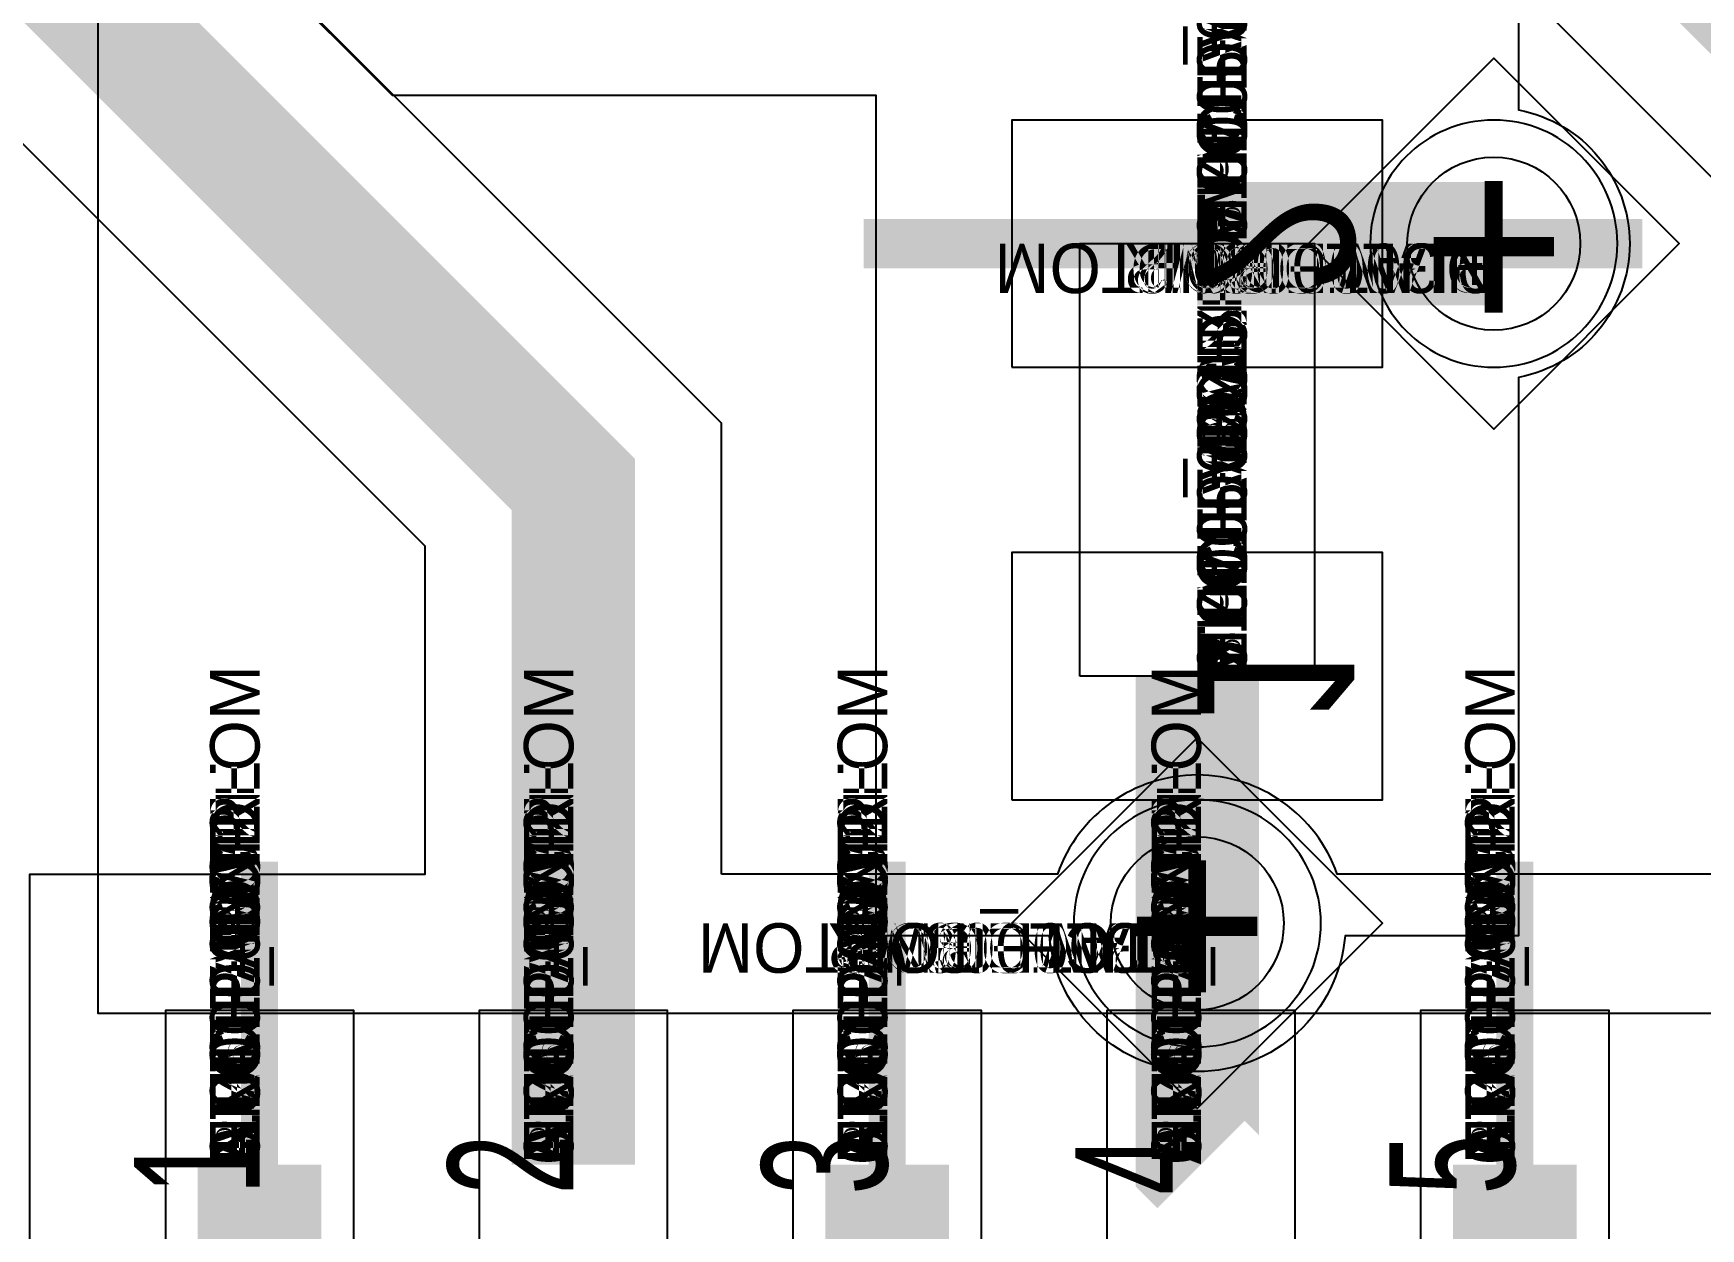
# Model space of a CAD drawing. Extents: x 0 to 323, y 0 to 320.
# Drawn here: x 99.95 to 106.7, y 161.62 to 166.46 of the extents above; entities that cross this region are included whole.
import ezdxf
from ezdxf.enums import TextEntityAlignment as Align

# ---------------------------------------------------------------- set-up
doc = ezdxf.new("R2010")
doc.units = 0
doc.header["$MEASUREMENT"] = 0
doc.layers.get('0').update_dxf_attribs({"linetype": 'CONTINUOUS'})
for name, color, linetype in [('CDN_FIGURES', 7, 'CONTINUOUS'), ('ETCH_BOTTOM', 7, 'CONTINUOUS'), ('ETCH_GND', 3, 'CONTINUOUS'), ('ETCH_INT1', 4, 'CONTINUOUS'), ('ETCH_INT2', 5, 'CONTINUOUS'), ('ETCH_PWR', 6, 'CONTINUOUS'), ('ETCH_TOP', 2, 'CONTINUOUS'), ('MANUFACTURING_NCLEGEND-1-6', 8, 'CONTINUOUS'), ('PACKAGE_GEOMETRY_ASSEMBLY_TOP', 11, 'CONTINUOUS'), ('PACKAGE_GEOMETRY_PIN_NUMBER', 9, 'CONTINUOUS')]:
    doc.layers.add(name, color=color, linetype=linetype)

# ---------------------------------------------------------------- blocks, each defined once
blk = doc.blocks.new('PAD_INFO')
for tag in ['SHAPE_TYPE', 'PAD_HEIGHT', 'PAD_LAYER', 'PAD_TYPE', 'PAD_WIDTH']:
    blk.add_attdef(tag, (0, 0), '', height=0.2)
at = {"flags": 2}
blk.add_attdef('CDN_TYPE', (0, 0), '', height=0.2, dxfattribs=at)
blk = doc.blocks.new('DRILL_INFO')
at = {"flags": 2}
blk.add_attdef('CDN_TYPE', (0, 0), '', height=0.2, dxfattribs=at)
for tag in ['FSHAPE', 'FCHAR', 'DRILL_HEIGHT', 'DIAMETER', 'PLATED', 'DRILL_WIDTH']:
    blk.add_attdef(tag, (0, 0), '', height=0.2)
blk = doc.blocks.new('VIA0700X0300')
at = {"layer": 'ETCH_BOTTOM'}
blk.add_circle((0, 0), 0.35, dxfattribs=at)
at = {"layer": 'ETCH_GND'}
blk.add_circle((0, 0), 0.35, dxfattribs=at)
at = {"layer": 'ETCH_INT1'}
blk.add_circle((0, 0), 0.35, dxfattribs=at)
at = {"layer": 'ETCH_INT2'}
blk.add_circle((0, 0), 0.35, dxfattribs=at)
at = {"layer": 'ETCH_PWR'}
blk.add_circle((0, 0), 0.35, dxfattribs=at)
at = {"layer": 'ETCH_TOP'}
blk.add_circle((0, 0), 0.35, dxfattribs=at)
ref = blk.add_blockref('PAD_INFO', (0, 0))
ref.add_attrib('PAD_LAYER', 'ETCH_TOP', (0, 0), dxfattribs={"height": 0.2})
ref.add_attrib('SHAPE_TYPE', 'NULL', (0, 0), dxfattribs={"height": 0.2})
ref.add_attrib('PAD_TYPE', 'ANTIPAD', (0, 0), dxfattribs={"height": 0.2})
ref.add_attrib('PAD_WIDTH', '0.000000', (0, 0), dxfattribs={"height": 0.2})
ref.add_attrib('PAD_HEIGHT', '0.000000', (0, 0), dxfattribs={"height": 0.2})
ref = blk.add_blockref('PAD_INFO', (0, 0))
ref.add_attrib('PAD_LAYER', 'ETCH_GND', (0, 0), dxfattribs={"height": 0.2})
ref.add_attrib('SHAPE_TYPE', 'NULL', (0, 0), dxfattribs={"height": 0.2})
ref.add_attrib('PAD_TYPE', 'ANTIPAD', (0, 0), dxfattribs={"height": 0.2})
ref.add_attrib('PAD_WIDTH', '0.000000', (0, 0), dxfattribs={"height": 0.2})
ref.add_attrib('PAD_HEIGHT', '0.000000', (0, 0), dxfattribs={"height": 0.2})
ref = blk.add_blockref('PAD_INFO', (0, 0))
ref.add_attrib('PAD_LAYER', 'ETCH_INT1', (0, 0), dxfattribs={"height": 0.2})
ref.add_attrib('SHAPE_TYPE', 'NULL', (0, 0), dxfattribs={"height": 0.2})
ref.add_attrib('PAD_TYPE', 'ANTIPAD', (0, 0), dxfattribs={"height": 0.2})
ref.add_attrib('PAD_WIDTH', '0.000000', (0, 0), dxfattribs={"height": 0.2})
ref.add_attrib('PAD_HEIGHT', '0.000000', (0, 0), dxfattribs={"height": 0.2})
ref = blk.add_blockref('PAD_INFO', (0, 0))
ref.add_attrib('PAD_LAYER', 'ETCH_INT2', (0, 0), dxfattribs={"height": 0.2})
ref.add_attrib('SHAPE_TYPE', 'NULL', (0, 0), dxfattribs={"height": 0.2})
ref.add_attrib('PAD_TYPE', 'ANTIPAD', (0, 0), dxfattribs={"height": 0.2})
ref.add_attrib('PAD_WIDTH', '0.000000', (0, 0), dxfattribs={"height": 0.2})
ref.add_attrib('PAD_HEIGHT', '0.000000', (0, 0), dxfattribs={"height": 0.2})
ref = blk.add_blockref('PAD_INFO', (0, 0))
ref.add_attrib('PAD_LAYER', 'ETCH_PWR', (0, 0), dxfattribs={"height": 0.2})
ref.add_attrib('SHAPE_TYPE', 'NULL', (0, 0), dxfattribs={"height": 0.2})
ref.add_attrib('PAD_TYPE', 'ANTIPAD', (0, 0), dxfattribs={"height": 0.2})
ref.add_attrib('PAD_WIDTH', '0.000000', (0, 0), dxfattribs={"height": 0.2})
ref.add_attrib('PAD_HEIGHT', '0.000000', (0, 0), dxfattribs={"height": 0.2})
ref = blk.add_blockref('PAD_INFO', (0, 0))
ref.add_attrib('PAD_LAYER', 'ETCH_BOTTOM', (0, 0), dxfattribs={"height": 0.2})
ref.add_attrib('SHAPE_TYPE', 'NULL', (0, 0), dxfattribs={"height": 0.2})
ref.add_attrib('PAD_TYPE', 'ANTIPAD', (0, 0), dxfattribs={"height": 0.2})
ref.add_attrib('PAD_WIDTH', '0.000000', (0, 0), dxfattribs={"height": 0.2})
ref.add_attrib('PAD_HEIGHT', '0.000000', (0, 0), dxfattribs={"height": 0.2})
ref = blk.add_blockref('PAD_INFO', (0, 0))
ref.add_attrib('PAD_LAYER', 'ETCH_TOP', (0, 0), dxfattribs={"height": 0.2})
ref.add_attrib('SHAPE_TYPE', 'NULL', (0, 0), dxfattribs={"height": 0.2})
ref.add_attrib('PAD_TYPE', 'THERMAL', (0, 0), dxfattribs={"height": 0.2})
ref.add_attrib('PAD_WIDTH', '0.000000', (0, 0), dxfattribs={"height": 0.2})
ref.add_attrib('PAD_HEIGHT', '0.000000', (0, 0), dxfattribs={"height": 0.2})
ref = blk.add_blockref('PAD_INFO', (0, 0))
ref.add_attrib('PAD_LAYER', 'ETCH_GND', (0, 0), dxfattribs={"height": 0.2})
ref.add_attrib('SHAPE_TYPE', 'NULL', (0, 0), dxfattribs={"height": 0.2})
ref.add_attrib('PAD_TYPE', 'THERMAL', (0, 0), dxfattribs={"height": 0.2})
ref.add_attrib('PAD_WIDTH', '0.000000', (0, 0), dxfattribs={"height": 0.2})
ref.add_attrib('PAD_HEIGHT', '0.000000', (0, 0), dxfattribs={"height": 0.2})
ref = blk.add_blockref('PAD_INFO', (0, 0))
ref.add_attrib('PAD_LAYER', 'ETCH_INT1', (0, 0), dxfattribs={"height": 0.2})
ref.add_attrib('SHAPE_TYPE', 'NULL', (0, 0), dxfattribs={"height": 0.2})
ref.add_attrib('PAD_TYPE', 'THERMAL', (0, 0), dxfattribs={"height": 0.2})
ref.add_attrib('PAD_WIDTH', '0.000000', (0, 0), dxfattribs={"height": 0.2})
ref.add_attrib('PAD_HEIGHT', '0.000000', (0, 0), dxfattribs={"height": 0.2})
ref = blk.add_blockref('PAD_INFO', (0, 0))
ref.add_attrib('PAD_LAYER', 'ETCH_INT2', (0, 0), dxfattribs={"height": 0.2})
ref.add_attrib('SHAPE_TYPE', 'NULL', (0, 0), dxfattribs={"height": 0.2})
ref.add_attrib('PAD_TYPE', 'THERMAL', (0, 0), dxfattribs={"height": 0.2})
ref.add_attrib('PAD_WIDTH', '0.000000', (0, 0), dxfattribs={"height": 0.2})
ref.add_attrib('PAD_HEIGHT', '0.000000', (0, 0), dxfattribs={"height": 0.2})
ref = blk.add_blockref('PAD_INFO', (0, 0))
ref.add_attrib('PAD_LAYER', 'ETCH_PWR', (0, 0), dxfattribs={"height": 0.2})
ref.add_attrib('SHAPE_TYPE', 'NULL', (0, 0), dxfattribs={"height": 0.2})
ref.add_attrib('PAD_TYPE', 'THERMAL', (0, 0), dxfattribs={"height": 0.2})
ref.add_attrib('PAD_WIDTH', '0.000000', (0, 0), dxfattribs={"height": 0.2})
ref.add_attrib('PAD_HEIGHT', '0.000000', (0, 0), dxfattribs={"height": 0.2})
ref = blk.add_blockref('PAD_INFO', (0, 0))
ref.add_attrib('PAD_LAYER', 'ETCH_BOTTOM', (0, 0), dxfattribs={"height": 0.2})
ref.add_attrib('SHAPE_TYPE', 'NULL', (0, 0), dxfattribs={"height": 0.2})
ref.add_attrib('PAD_TYPE', 'THERMAL', (0, 0), dxfattribs={"height": 0.2})
ref.add_attrib('PAD_WIDTH', '0.000000', (0, 0), dxfattribs={"height": 0.2})
ref.add_attrib('PAD_HEIGHT', '0.000000', (0, 0), dxfattribs={"height": 0.2})
ref = blk.add_blockref('PAD_INFO', (0, 0))
ref.add_attrib('PAD_LAYER', 'ETCH_TOP', (0, 0), dxfattribs={"height": 0.2})
ref.add_attrib('SHAPE_TYPE', 'CIRCLE', (0, 0), dxfattribs={"height": 0.2})
ref.add_attrib('PAD_TYPE', 'REGULAR', (0, 0), dxfattribs={"height": 0.2})
ref.add_attrib('PAD_WIDTH', '0.700000', (0, 0), dxfattribs={"height": 0.2})
ref.add_attrib('PAD_HEIGHT', '0.700000', (0, 0), dxfattribs={"height": 0.2})
ref = blk.add_blockref('PAD_INFO', (0, 0))
ref.add_attrib('PAD_LAYER', 'ETCH_GND', (0, 0), dxfattribs={"height": 0.2})
ref.add_attrib('SHAPE_TYPE', 'CIRCLE', (0, 0), dxfattribs={"height": 0.2})
ref.add_attrib('PAD_TYPE', 'REGULAR', (0, 0), dxfattribs={"height": 0.2})
ref.add_attrib('PAD_WIDTH', '0.700000', (0, 0), dxfattribs={"height": 0.2})
ref.add_attrib('PAD_HEIGHT', '0.700000', (0, 0), dxfattribs={"height": 0.2})
ref = blk.add_blockref('PAD_INFO', (0, 0))
ref.add_attrib('PAD_LAYER', 'ETCH_INT1', (0, 0), dxfattribs={"height": 0.2})
ref.add_attrib('SHAPE_TYPE', 'CIRCLE', (0, 0), dxfattribs={"height": 0.2})
ref.add_attrib('PAD_TYPE', 'REGULAR', (0, 0), dxfattribs={"height": 0.2})
ref.add_attrib('PAD_WIDTH', '0.700000', (0, 0), dxfattribs={"height": 0.2})
ref.add_attrib('PAD_HEIGHT', '0.700000', (0, 0), dxfattribs={"height": 0.2})
ref = blk.add_blockref('PAD_INFO', (0, 0))
ref.add_attrib('PAD_LAYER', 'ETCH_INT2', (0, 0), dxfattribs={"height": 0.2})
ref.add_attrib('SHAPE_TYPE', 'CIRCLE', (0, 0), dxfattribs={"height": 0.2})
ref.add_attrib('PAD_TYPE', 'REGULAR', (0, 0), dxfattribs={"height": 0.2})
ref.add_attrib('PAD_WIDTH', '0.700000', (0, 0), dxfattribs={"height": 0.2})
ref.add_attrib('PAD_HEIGHT', '0.700000', (0, 0), dxfattribs={"height": 0.2})
ref = blk.add_blockref('PAD_INFO', (0, 0))
ref.add_attrib('PAD_LAYER', 'ETCH_PWR', (0, 0), dxfattribs={"height": 0.2})
ref.add_attrib('SHAPE_TYPE', 'CIRCLE', (0, 0), dxfattribs={"height": 0.2})
ref.add_attrib('PAD_TYPE', 'REGULAR', (0, 0), dxfattribs={"height": 0.2})
ref.add_attrib('PAD_WIDTH', '0.700000', (0, 0), dxfattribs={"height": 0.2})
ref.add_attrib('PAD_HEIGHT', '0.700000', (0, 0), dxfattribs={"height": 0.2})
ref = blk.add_blockref('PAD_INFO', (0, 0))
ref.add_attrib('PAD_LAYER', 'ETCH_BOTTOM', (0, 0), dxfattribs={"height": 0.2})
ref.add_attrib('SHAPE_TYPE', 'CIRCLE', (0, 0), dxfattribs={"height": 0.2})
ref.add_attrib('PAD_TYPE', 'REGULAR', (0, 0), dxfattribs={"height": 0.2})
ref.add_attrib('PAD_WIDTH', '0.700000', (0, 0), dxfattribs={"height": 0.2})
ref.add_attrib('PAD_HEIGHT', '0.700000', (0, 0), dxfattribs={"height": 0.2})
ref = blk.add_blockref('DRILL_INFO', (0, 0))
ref.add_attrib('DIAMETER', '0.300000', (0, 0), dxfattribs={"height": 0.2})
ref.add_attrib('PLATED', 'PLATED', (0, 0), dxfattribs={"height": 0.2})
ref.add_attrib('FSHAPE', 'DIAMOND', (0, 0), dxfattribs={"height": 0.2})
ref.add_attrib('FCHAR', '+', (0, 0), dxfattribs={"height": 0.2})
ref.add_attrib('DRILL_WIDTH', '1.500000', (0, 0), dxfattribs={"height": 0.2})
ref.add_attrib('DRILL_HEIGHT', '1.500000', (0, 0), dxfattribs={"height": 0.2})
for tag in ['CDN_TYPE', 'PIN']:
    blk.add_attdef(tag, (0, 0), '', height=0.2)
at = {"flags": 2}
for tag in ['PSTKNAME', 'BBV']:
    blk.add_attdef(tag, (0, 0), '', height=0.2, dxfattribs=at)
blk = doc.blocks.new('FIGURE_DIAMOND')
at = {"layer": 'CDN_FIGURES'}
blk.add_lwpolyline([(-0.5, 0), (0, 0.5), (0.5, 0), (0, -0.5)], close=True, dxfattribs=at)
blk = doc.blocks.new('RC1000X1500TS')
at = {"layer": 'ETCH_TOP'}
blk.add_lwpolyline([(-0.5, -0.75), (-0.5, 0.75), (0.5, 0.75), (0.5, -0.75)], close=True, dxfattribs=at)
ref = blk.add_blockref('PAD_INFO', (0, 0))
ref.add_attrib('PAD_LAYER', 'ETCH_TOP', (0, 0), dxfattribs={"height": 0.2})
ref.add_attrib('SHAPE_TYPE', 'NULL', (0, 0), dxfattribs={"height": 0.2})
ref.add_attrib('PAD_TYPE', 'ANTIPAD', (0, 0), dxfattribs={"height": 0.2})
ref.add_attrib('PAD_WIDTH', '0.000000', (0, 0), dxfattribs={"height": 0.2})
ref.add_attrib('PAD_HEIGHT', '0.000000', (0, 0), dxfattribs={"height": 0.2})
ref = blk.add_blockref('PAD_INFO', (0, 0))
ref.add_attrib('PAD_LAYER', 'ETCH_GND', (0, 0), dxfattribs={"height": 0.2})
ref.add_attrib('SHAPE_TYPE', 'NULL', (0, 0), dxfattribs={"height": 0.2})
ref.add_attrib('PAD_TYPE', 'ANTIPAD', (0, 0), dxfattribs={"height": 0.2})
ref.add_attrib('PAD_WIDTH', '0.000000', (0, 0), dxfattribs={"height": 0.2})
ref.add_attrib('PAD_HEIGHT', '0.000000', (0, 0), dxfattribs={"height": 0.2})
ref = blk.add_blockref('PAD_INFO', (0, 0))
ref.add_attrib('PAD_LAYER', 'ETCH_INT1', (0, 0), dxfattribs={"height": 0.2})
ref.add_attrib('SHAPE_TYPE', 'NULL', (0, 0), dxfattribs={"height": 0.2})
ref.add_attrib('PAD_TYPE', 'ANTIPAD', (0, 0), dxfattribs={"height": 0.2})
ref.add_attrib('PAD_WIDTH', '0.000000', (0, 0), dxfattribs={"height": 0.2})
ref.add_attrib('PAD_HEIGHT', '0.000000', (0, 0), dxfattribs={"height": 0.2})
ref = blk.add_blockref('PAD_INFO', (0, 0))
ref.add_attrib('PAD_LAYER', 'ETCH_INT2', (0, 0), dxfattribs={"height": 0.2})
ref.add_attrib('SHAPE_TYPE', 'NULL', (0, 0), dxfattribs={"height": 0.2})
ref.add_attrib('PAD_TYPE', 'ANTIPAD', (0, 0), dxfattribs={"height": 0.2})
ref.add_attrib('PAD_WIDTH', '0.000000', (0, 0), dxfattribs={"height": 0.2})
ref.add_attrib('PAD_HEIGHT', '0.000000', (0, 0), dxfattribs={"height": 0.2})
ref = blk.add_blockref('PAD_INFO', (0, 0))
ref.add_attrib('PAD_LAYER', 'ETCH_PWR', (0, 0), dxfattribs={"height": 0.2})
ref.add_attrib('SHAPE_TYPE', 'NULL', (0, 0), dxfattribs={"height": 0.2})
ref.add_attrib('PAD_TYPE', 'ANTIPAD', (0, 0), dxfattribs={"height": 0.2})
ref.add_attrib('PAD_WIDTH', '0.000000', (0, 0), dxfattribs={"height": 0.2})
ref.add_attrib('PAD_HEIGHT', '0.000000', (0, 0), dxfattribs={"height": 0.2})
ref = blk.add_blockref('PAD_INFO', (0, 0))
ref.add_attrib('PAD_LAYER', 'ETCH_BOTTOM', (0, 0), dxfattribs={"height": 0.2})
ref.add_attrib('SHAPE_TYPE', 'NULL', (0, 0), dxfattribs={"height": 0.2})
ref.add_attrib('PAD_TYPE', 'ANTIPAD', (0, 0), dxfattribs={"height": 0.2})
ref.add_attrib('PAD_WIDTH', '0.000000', (0, 0), dxfattribs={"height": 0.2})
ref.add_attrib('PAD_HEIGHT', '0.000000', (0, 0), dxfattribs={"height": 0.2})
ref = blk.add_blockref('PAD_INFO', (0, 0))
ref.add_attrib('PAD_LAYER', 'ETCH_TOP', (0, 0), dxfattribs={"height": 0.2})
ref.add_attrib('SHAPE_TYPE', 'NULL', (0, 0), dxfattribs={"height": 0.2})
ref.add_attrib('PAD_TYPE', 'THERMAL', (0, 0), dxfattribs={"height": 0.2})
ref.add_attrib('PAD_WIDTH', '0.000000', (0, 0), dxfattribs={"height": 0.2})
ref.add_attrib('PAD_HEIGHT', '0.000000', (0, 0), dxfattribs={"height": 0.2})
ref = blk.add_blockref('PAD_INFO', (0, 0))
ref.add_attrib('PAD_LAYER', 'ETCH_GND', (0, 0), dxfattribs={"height": 0.2})
ref.add_attrib('SHAPE_TYPE', 'NULL', (0, 0), dxfattribs={"height": 0.2})
ref.add_attrib('PAD_TYPE', 'THERMAL', (0, 0), dxfattribs={"height": 0.2})
ref.add_attrib('PAD_WIDTH', '0.000000', (0, 0), dxfattribs={"height": 0.2})
ref.add_attrib('PAD_HEIGHT', '0.000000', (0, 0), dxfattribs={"height": 0.2})
ref = blk.add_blockref('PAD_INFO', (0, 0))
ref.add_attrib('PAD_LAYER', 'ETCH_INT1', (0, 0), dxfattribs={"height": 0.2})
ref.add_attrib('SHAPE_TYPE', 'NULL', (0, 0), dxfattribs={"height": 0.2})
ref.add_attrib('PAD_TYPE', 'THERMAL', (0, 0), dxfattribs={"height": 0.2})
ref.add_attrib('PAD_WIDTH', '0.000000', (0, 0), dxfattribs={"height": 0.2})
ref.add_attrib('PAD_HEIGHT', '0.000000', (0, 0), dxfattribs={"height": 0.2})
ref = blk.add_blockref('PAD_INFO', (0, 0))
ref.add_attrib('PAD_LAYER', 'ETCH_INT2', (0, 0), dxfattribs={"height": 0.2})
ref.add_attrib('SHAPE_TYPE', 'NULL', (0, 0), dxfattribs={"height": 0.2})
ref.add_attrib('PAD_TYPE', 'THERMAL', (0, 0), dxfattribs={"height": 0.2})
ref.add_attrib('PAD_WIDTH', '0.000000', (0, 0), dxfattribs={"height": 0.2})
ref.add_attrib('PAD_HEIGHT', '0.000000', (0, 0), dxfattribs={"height": 0.2})
ref = blk.add_blockref('PAD_INFO', (0, 0))
ref.add_attrib('PAD_LAYER', 'ETCH_PWR', (0, 0), dxfattribs={"height": 0.2})
ref.add_attrib('SHAPE_TYPE', 'NULL', (0, 0), dxfattribs={"height": 0.2})
ref.add_attrib('PAD_TYPE', 'THERMAL', (0, 0), dxfattribs={"height": 0.2})
ref.add_attrib('PAD_WIDTH', '0.000000', (0, 0), dxfattribs={"height": 0.2})
ref.add_attrib('PAD_HEIGHT', '0.000000', (0, 0), dxfattribs={"height": 0.2})
ref = blk.add_blockref('PAD_INFO', (0, 0))
ref.add_attrib('PAD_LAYER', 'ETCH_BOTTOM', (0, 0), dxfattribs={"height": 0.2})
ref.add_attrib('SHAPE_TYPE', 'NULL', (0, 0), dxfattribs={"height": 0.2})
ref.add_attrib('PAD_TYPE', 'THERMAL', (0, 0), dxfattribs={"height": 0.2})
ref.add_attrib('PAD_WIDTH', '0.000000', (0, 0), dxfattribs={"height": 0.2})
ref.add_attrib('PAD_HEIGHT', '0.000000', (0, 0), dxfattribs={"height": 0.2})
ref = blk.add_blockref('PAD_INFO', (0, 0))
ref.add_attrib('PAD_LAYER', 'ETCH_GND', (0, 0), dxfattribs={"height": 0.2})
ref.add_attrib('SHAPE_TYPE', 'NULL', (0, 0), dxfattribs={"height": 0.2})
ref.add_attrib('PAD_TYPE', 'REGULAR', (0, 0), dxfattribs={"height": 0.2})
ref.add_attrib('PAD_WIDTH', '0.000000', (0, 0), dxfattribs={"height": 0.2})
ref.add_attrib('PAD_HEIGHT', '0.000000', (0, 0), dxfattribs={"height": 0.2})
ref = blk.add_blockref('PAD_INFO', (0, 0))
ref.add_attrib('PAD_LAYER', 'ETCH_INT1', (0, 0), dxfattribs={"height": 0.2})
ref.add_attrib('SHAPE_TYPE', 'NULL', (0, 0), dxfattribs={"height": 0.2})
ref.add_attrib('PAD_TYPE', 'REGULAR', (0, 0), dxfattribs={"height": 0.2})
ref.add_attrib('PAD_WIDTH', '0.000000', (0, 0), dxfattribs={"height": 0.2})
ref.add_attrib('PAD_HEIGHT', '0.000000', (0, 0), dxfattribs={"height": 0.2})
ref = blk.add_blockref('PAD_INFO', (0, 0))
ref.add_attrib('PAD_LAYER', 'ETCH_INT2', (0, 0), dxfattribs={"height": 0.2})
ref.add_attrib('SHAPE_TYPE', 'NULL', (0, 0), dxfattribs={"height": 0.2})
ref.add_attrib('PAD_TYPE', 'REGULAR', (0, 0), dxfattribs={"height": 0.2})
ref.add_attrib('PAD_WIDTH', '0.000000', (0, 0), dxfattribs={"height": 0.2})
ref.add_attrib('PAD_HEIGHT', '0.000000', (0, 0), dxfattribs={"height": 0.2})
ref = blk.add_blockref('PAD_INFO', (0, 0))
ref.add_attrib('PAD_LAYER', 'ETCH_PWR', (0, 0), dxfattribs={"height": 0.2})
ref.add_attrib('SHAPE_TYPE', 'NULL', (0, 0), dxfattribs={"height": 0.2})
ref.add_attrib('PAD_TYPE', 'REGULAR', (0, 0), dxfattribs={"height": 0.2})
ref.add_attrib('PAD_WIDTH', '0.000000', (0, 0), dxfattribs={"height": 0.2})
ref.add_attrib('PAD_HEIGHT', '0.000000', (0, 0), dxfattribs={"height": 0.2})
ref = blk.add_blockref('PAD_INFO', (0, 0))
ref.add_attrib('PAD_LAYER', 'ETCH_BOTTOM', (0, 0), dxfattribs={"height": 0.2})
ref.add_attrib('SHAPE_TYPE', 'NULL', (0, 0), dxfattribs={"height": 0.2})
ref.add_attrib('PAD_TYPE', 'REGULAR', (0, 0), dxfattribs={"height": 0.2})
ref.add_attrib('PAD_WIDTH', '0.000000', (0, 0), dxfattribs={"height": 0.2})
ref.add_attrib('PAD_HEIGHT', '0.000000', (0, 0), dxfattribs={"height": 0.2})
ref = blk.add_blockref('DRILL_INFO', (0, 0))
ref.add_attrib('DIAMETER', '0.000000', (0, 0), dxfattribs={"height": 0.2})
ref.add_attrib('PLATED', 'PLATED', (0, 0), dxfattribs={"height": 0.2})
ref.add_attrib('FSHAPE', 'NULL', (0, 0), dxfattribs={"height": 0.2})
ref.add_attrib('DRILL_WIDTH', '0.000000', (0, 0), dxfattribs={"height": 0.2})
ref.add_attrib('DRILL_HEIGHT', '0.000000', (0, 0), dxfattribs={"height": 0.2})
ref = blk.add_blockref('PAD_INFO', (0, 0))
ref.add_attrib('PAD_LAYER', 'ETCH_TOP', (0, 0), dxfattribs={"height": 0.2})
ref.add_attrib('SHAPE_TYPE', 'RECTANGLE', (0, 0), dxfattribs={"height": 0.2})
ref.add_attrib('PAD_TYPE', 'REGULAR', (0, 0), dxfattribs={"height": 0.2})
ref.add_attrib('PAD_WIDTH', '1.000000', (0, 0), dxfattribs={"height": 0.2})
ref.add_attrib('PAD_HEIGHT', '1.500000', (0, 0), dxfattribs={"height": 0.2})
for tag in ['CDN_TYPE', 'PIN']:
    blk.add_attdef(tag, (0, 0), '', height=0.2)
at = {"flags": 2}
for tag in ['PSTKNAME', 'BBV']:
    blk.add_attdef(tag, (0, 0), '', height=0.2, dxfattribs=at)
blk = doc.blocks.new('F56')
at = {"layer": 'PACKAGE_GEOMETRY_ASSEMBLY_TOP'}
blk.add_lwpolyline([(0, -0.475), (1.75, -0.475), (1.75, 0.475), (0, 0.475)], close=True, dxfattribs=at)
at = {"layer": 'ETCH_TOP'}
ref = blk.add_blockref('RC1000X1500TS', (0, 0), dxfattribs=at)
ref.add_attrib('CDN_TYPE', 'PIN', (0, 0), dxfattribs={"height": 0.2})
ref.add_attrib('PIN', '1', (0, 0), dxfattribs={"height": 0.2})
ref = blk.add_blockref('RC1000X1500TS', (1.75, 0), dxfattribs=at)
ref.add_attrib('CDN_TYPE', 'PIN', (0, 0), dxfattribs={"height": 0.2})
ref.add_attrib('PIN', '2', (0, 0), dxfattribs={"height": 0.2})
at = {"flags": 2}
for tag in ['SYMBOL_TYPE', 'CDN_TYPE', 'REFDES']:
    blk.add_attdef(tag, (0, 0), '', height=0.2, dxfattribs=at)
blk = doc.blocks.new('RC1250X0760TS')
at = {"layer": 'ETCH_TOP'}
blk.add_lwpolyline([(-0.625, -0.38), (-0.625, 0.38), (0.625, 0.38), (0.625, -0.38)], close=True, dxfattribs=at)
ref = blk.add_blockref('PAD_INFO', (0, 0))
ref.add_attrib('PAD_LAYER', 'ETCH_TOP', (0, 0), dxfattribs={"height": 0.2})
ref.add_attrib('SHAPE_TYPE', 'NULL', (0, 0), dxfattribs={"height": 0.2})
ref.add_attrib('PAD_TYPE', 'ANTIPAD', (0, 0), dxfattribs={"height": 0.2})
ref.add_attrib('PAD_WIDTH', '0.000000', (0, 0), dxfattribs={"height": 0.2})
ref.add_attrib('PAD_HEIGHT', '0.000000', (0, 0), dxfattribs={"height": 0.2})
ref = blk.add_blockref('PAD_INFO', (0, 0))
ref.add_attrib('PAD_LAYER', 'ETCH_GND', (0, 0), dxfattribs={"height": 0.2})
ref.add_attrib('SHAPE_TYPE', 'NULL', (0, 0), dxfattribs={"height": 0.2})
ref.add_attrib('PAD_TYPE', 'ANTIPAD', (0, 0), dxfattribs={"height": 0.2})
ref.add_attrib('PAD_WIDTH', '0.000000', (0, 0), dxfattribs={"height": 0.2})
ref.add_attrib('PAD_HEIGHT', '0.000000', (0, 0), dxfattribs={"height": 0.2})
ref = blk.add_blockref('PAD_INFO', (0, 0))
ref.add_attrib('PAD_LAYER', 'ETCH_INT1', (0, 0), dxfattribs={"height": 0.2})
ref.add_attrib('SHAPE_TYPE', 'NULL', (0, 0), dxfattribs={"height": 0.2})
ref.add_attrib('PAD_TYPE', 'ANTIPAD', (0, 0), dxfattribs={"height": 0.2})
ref.add_attrib('PAD_WIDTH', '0.000000', (0, 0), dxfattribs={"height": 0.2})
ref.add_attrib('PAD_HEIGHT', '0.000000', (0, 0), dxfattribs={"height": 0.2})
ref = blk.add_blockref('PAD_INFO', (0, 0))
ref.add_attrib('PAD_LAYER', 'ETCH_INT2', (0, 0), dxfattribs={"height": 0.2})
ref.add_attrib('SHAPE_TYPE', 'NULL', (0, 0), dxfattribs={"height": 0.2})
ref.add_attrib('PAD_TYPE', 'ANTIPAD', (0, 0), dxfattribs={"height": 0.2})
ref.add_attrib('PAD_WIDTH', '0.000000', (0, 0), dxfattribs={"height": 0.2})
ref.add_attrib('PAD_HEIGHT', '0.000000', (0, 0), dxfattribs={"height": 0.2})
ref = blk.add_blockref('PAD_INFO', (0, 0))
ref.add_attrib('PAD_LAYER', 'ETCH_PWR', (0, 0), dxfattribs={"height": 0.2})
ref.add_attrib('SHAPE_TYPE', 'NULL', (0, 0), dxfattribs={"height": 0.2})
ref.add_attrib('PAD_TYPE', 'ANTIPAD', (0, 0), dxfattribs={"height": 0.2})
ref.add_attrib('PAD_WIDTH', '0.000000', (0, 0), dxfattribs={"height": 0.2})
ref.add_attrib('PAD_HEIGHT', '0.000000', (0, 0), dxfattribs={"height": 0.2})
ref = blk.add_blockref('PAD_INFO', (0, 0))
ref.add_attrib('PAD_LAYER', 'ETCH_BOTTOM', (0, 0), dxfattribs={"height": 0.2})
ref.add_attrib('SHAPE_TYPE', 'NULL', (0, 0), dxfattribs={"height": 0.2})
ref.add_attrib('PAD_TYPE', 'ANTIPAD', (0, 0), dxfattribs={"height": 0.2})
ref.add_attrib('PAD_WIDTH', '0.000000', (0, 0), dxfattribs={"height": 0.2})
ref.add_attrib('PAD_HEIGHT', '0.000000', (0, 0), dxfattribs={"height": 0.2})
ref = blk.add_blockref('PAD_INFO', (0, 0))
ref.add_attrib('PAD_LAYER', 'ETCH_TOP', (0, 0), dxfattribs={"height": 0.2})
ref.add_attrib('SHAPE_TYPE', 'NULL', (0, 0), dxfattribs={"height": 0.2})
ref.add_attrib('PAD_TYPE', 'THERMAL', (0, 0), dxfattribs={"height": 0.2})
ref.add_attrib('PAD_WIDTH', '0.000000', (0, 0), dxfattribs={"height": 0.2})
ref.add_attrib('PAD_HEIGHT', '0.000000', (0, 0), dxfattribs={"height": 0.2})
ref = blk.add_blockref('PAD_INFO', (0, 0))
ref.add_attrib('PAD_LAYER', 'ETCH_GND', (0, 0), dxfattribs={"height": 0.2})
ref.add_attrib('SHAPE_TYPE', 'NULL', (0, 0), dxfattribs={"height": 0.2})
ref.add_attrib('PAD_TYPE', 'THERMAL', (0, 0), dxfattribs={"height": 0.2})
ref.add_attrib('PAD_WIDTH', '0.000000', (0, 0), dxfattribs={"height": 0.2})
ref.add_attrib('PAD_HEIGHT', '0.000000', (0, 0), dxfattribs={"height": 0.2})
ref = blk.add_blockref('PAD_INFO', (0, 0))
ref.add_attrib('PAD_LAYER', 'ETCH_INT1', (0, 0), dxfattribs={"height": 0.2})
ref.add_attrib('SHAPE_TYPE', 'NULL', (0, 0), dxfattribs={"height": 0.2})
ref.add_attrib('PAD_TYPE', 'THERMAL', (0, 0), dxfattribs={"height": 0.2})
ref.add_attrib('PAD_WIDTH', '0.000000', (0, 0), dxfattribs={"height": 0.2})
ref.add_attrib('PAD_HEIGHT', '0.000000', (0, 0), dxfattribs={"height": 0.2})
ref = blk.add_blockref('PAD_INFO', (0, 0))
ref.add_attrib('PAD_LAYER', 'ETCH_INT2', (0, 0), dxfattribs={"height": 0.2})
ref.add_attrib('SHAPE_TYPE', 'NULL', (0, 0), dxfattribs={"height": 0.2})
ref.add_attrib('PAD_TYPE', 'THERMAL', (0, 0), dxfattribs={"height": 0.2})
ref.add_attrib('PAD_WIDTH', '0.000000', (0, 0), dxfattribs={"height": 0.2})
ref.add_attrib('PAD_HEIGHT', '0.000000', (0, 0), dxfattribs={"height": 0.2})
ref = blk.add_blockref('PAD_INFO', (0, 0))
ref.add_attrib('PAD_LAYER', 'ETCH_PWR', (0, 0), dxfattribs={"height": 0.2})
ref.add_attrib('SHAPE_TYPE', 'NULL', (0, 0), dxfattribs={"height": 0.2})
ref.add_attrib('PAD_TYPE', 'THERMAL', (0, 0), dxfattribs={"height": 0.2})
ref.add_attrib('PAD_WIDTH', '0.000000', (0, 0), dxfattribs={"height": 0.2})
ref.add_attrib('PAD_HEIGHT', '0.000000', (0, 0), dxfattribs={"height": 0.2})
ref = blk.add_blockref('PAD_INFO', (0, 0))
ref.add_attrib('PAD_LAYER', 'ETCH_BOTTOM', (0, 0), dxfattribs={"height": 0.2})
ref.add_attrib('SHAPE_TYPE', 'NULL', (0, 0), dxfattribs={"height": 0.2})
ref.add_attrib('PAD_TYPE', 'THERMAL', (0, 0), dxfattribs={"height": 0.2})
ref.add_attrib('PAD_WIDTH', '0.000000', (0, 0), dxfattribs={"height": 0.2})
ref.add_attrib('PAD_HEIGHT', '0.000000', (0, 0), dxfattribs={"height": 0.2})
ref = blk.add_blockref('PAD_INFO', (0, 0))
ref.add_attrib('PAD_LAYER', 'ETCH_TOP', (0, 0), dxfattribs={"height": 0.2})
ref.add_attrib('SHAPE_TYPE', 'RECTANGLE', (0, 0), dxfattribs={"height": 0.2})
ref.add_attrib('PAD_TYPE', 'REGULAR', (0, 0), dxfattribs={"height": 0.2})
ref.add_attrib('PAD_WIDTH', '1.250000', (0, 0), dxfattribs={"height": 0.2})
ref.add_attrib('PAD_HEIGHT', '0.760000', (0, 0), dxfattribs={"height": 0.2})
ref = blk.add_blockref('PAD_INFO', (0, 0))
ref.add_attrib('PAD_LAYER', 'ETCH_GND', (0, 0), dxfattribs={"height": 0.2})
ref.add_attrib('SHAPE_TYPE', 'NULL', (0, 0), dxfattribs={"height": 0.2})
ref.add_attrib('PAD_TYPE', 'REGULAR', (0, 0), dxfattribs={"height": 0.2})
ref.add_attrib('PAD_WIDTH', '0.000000', (0, 0), dxfattribs={"height": 0.2})
ref.add_attrib('PAD_HEIGHT', '0.000000', (0, 0), dxfattribs={"height": 0.2})
ref = blk.add_blockref('PAD_INFO', (0, 0))
ref.add_attrib('PAD_LAYER', 'ETCH_INT1', (0, 0), dxfattribs={"height": 0.2})
ref.add_attrib('SHAPE_TYPE', 'NULL', (0, 0), dxfattribs={"height": 0.2})
ref.add_attrib('PAD_TYPE', 'REGULAR', (0, 0), dxfattribs={"height": 0.2})
ref.add_attrib('PAD_WIDTH', '0.000000', (0, 0), dxfattribs={"height": 0.2})
ref.add_attrib('PAD_HEIGHT', '0.000000', (0, 0), dxfattribs={"height": 0.2})
ref = blk.add_blockref('PAD_INFO', (0, 0))
ref.add_attrib('PAD_LAYER', 'ETCH_INT2', (0, 0), dxfattribs={"height": 0.2})
ref.add_attrib('SHAPE_TYPE', 'NULL', (0, 0), dxfattribs={"height": 0.2})
ref.add_attrib('PAD_TYPE', 'REGULAR', (0, 0), dxfattribs={"height": 0.2})
ref.add_attrib('PAD_WIDTH', '0.000000', (0, 0), dxfattribs={"height": 0.2})
ref.add_attrib('PAD_HEIGHT', '0.000000', (0, 0), dxfattribs={"height": 0.2})
ref = blk.add_blockref('PAD_INFO', (0, 0))
ref.add_attrib('PAD_LAYER', 'ETCH_PWR', (0, 0), dxfattribs={"height": 0.2})
ref.add_attrib('SHAPE_TYPE', 'NULL', (0, 0), dxfattribs={"height": 0.2})
ref.add_attrib('PAD_TYPE', 'REGULAR', (0, 0), dxfattribs={"height": 0.2})
ref.add_attrib('PAD_WIDTH', '0.000000', (0, 0), dxfattribs={"height": 0.2})
ref.add_attrib('PAD_HEIGHT', '0.000000', (0, 0), dxfattribs={"height": 0.2})
ref = blk.add_blockref('PAD_INFO', (0, 0))
ref.add_attrib('PAD_LAYER', 'ETCH_BOTTOM', (0, 0), dxfattribs={"height": 0.2})
ref.add_attrib('SHAPE_TYPE', 'NULL', (0, 0), dxfattribs={"height": 0.2})
ref.add_attrib('PAD_TYPE', 'REGULAR', (0, 0), dxfattribs={"height": 0.2})
ref.add_attrib('PAD_WIDTH', '0.000000', (0, 0), dxfattribs={"height": 0.2})
ref.add_attrib('PAD_HEIGHT', '0.000000', (0, 0), dxfattribs={"height": 0.2})
ref = blk.add_blockref('DRILL_INFO', (0, 0))
ref.add_attrib('DIAMETER', '0.000000', (0, 0), dxfattribs={"height": 0.2})
ref.add_attrib('PLATED', 'PLATED', (0, 0), dxfattribs={"height": 0.2})
ref.add_attrib('FSHAPE', 'NULL', (0, 0), dxfattribs={"height": 0.2})
ref.add_attrib('DRILL_WIDTH', '0.000000', (0, 0), dxfattribs={"height": 0.2})
ref.add_attrib('DRILL_HEIGHT', '0.000000', (0, 0), dxfattribs={"height": 0.2})
for tag in ['CDN_TYPE', 'PIN']:
    blk.add_attdef(tag, (0, 0), '', height=0.2)
at = {"flags": 2}
for tag in ['PSTKNAME', 'BBV']:
    blk.add_attdef(tag, (0, 0), '', height=0.2, dxfattribs=at)
blk = doc.blocks.new('SO-16W')
at = {"layer": 'PACKAGE_GEOMETRY_ASSEMBLY_TOP'}
blk.add_lwpolyline([(-4.113, -5.1), (4.113, -5.1), (4.113, 5.1), (-4.113, 5.1)], close=True, dxfattribs=at)
at = {"layer": 'ETCH_TOP'}
ref = blk.add_blockref('RC1250X0760TS', (-4.726, 4.445), dxfattribs=at)
ref.add_attrib('CDN_TYPE', 'PIN', (0, 0), dxfattribs={"height": 0.2})
ref.add_attrib('PIN', '1', (0, 0), dxfattribs={"height": 0.2})
ref = blk.add_blockref('RC1250X0760TS', (-4.726, 3.175), dxfattribs=at)
ref.add_attrib('CDN_TYPE', 'PIN', (0, 0), dxfattribs={"height": 0.2})
ref.add_attrib('PIN', '2', (0, 0), dxfattribs={"height": 0.2})
ref = blk.add_blockref('RC1250X0760TS', (-4.726, 1.905), dxfattribs=at)
ref.add_attrib('CDN_TYPE', 'PIN', (0, 0), dxfattribs={"height": 0.2})
ref.add_attrib('PIN', '3', (0, 0), dxfattribs={"height": 0.2})
ref = blk.add_blockref('RC1250X0760TS', (-4.726, 0.635), dxfattribs=at)
ref.add_attrib('CDN_TYPE', 'PIN', (0, 0), dxfattribs={"height": 0.2})
ref.add_attrib('PIN', '4', (0, 0), dxfattribs={"height": 0.2})
ref = blk.add_blockref('RC1250X0760TS', (-4.726, -4.445), dxfattribs=at)
ref.add_attrib('CDN_TYPE', 'PIN', (0, 0), dxfattribs={"height": 0.2})
ref.add_attrib('PIN', '8', (0, 0), dxfattribs={"height": 0.2})
ref = blk.add_blockref('RC1250X0760TS', (-4.726, -1.905), dxfattribs=at)
ref.add_attrib('CDN_TYPE', 'PIN', (0, 0), dxfattribs={"height": 0.2})
ref.add_attrib('PIN', '6', (0, 0), dxfattribs={"height": 0.2})
ref = blk.add_blockref('RC1250X0760TS', (-4.726, -3.175), dxfattribs=at)
ref.add_attrib('CDN_TYPE', 'PIN', (0, 0), dxfattribs={"height": 0.2})
ref.add_attrib('PIN', '7', (0, 0), dxfattribs={"height": 0.2})
ref = blk.add_blockref('RC1250X0760TS', (-4.726, -0.635), dxfattribs=at)
ref.add_attrib('CDN_TYPE', 'PIN', (0, 0), dxfattribs={"height": 0.2})
ref.add_attrib('PIN', '5', (0, 0), dxfattribs={"height": 0.2})
at = {"flags": 2}
for tag in ['SYMBOL_TYPE', 'CDN_TYPE', 'REFDES']:
    blk.add_attdef(tag, (0, 0), '', height=0.2, dxfattribs=at)

msp = doc.modelspace()

# ---------------------------------------------------------------- linework, layer by layer
at = {"layer": 'ETCH_BOTTOM'}
for points, format in [([(122.8776, 159.2405, 0.5, 0.5, 0), (117.4626, 164.6555, 0.5, 0.5, 0), (108.8126, 164.6555, 0.5, 0.5, 0), (105.9476, 167.5205, 0.5, 0.5, 0)], "xyseb"), ([(115.033, 164.0554), (108.564, 164.0554), (105.8769, 166.7425), (105.7899, 166.6556), (105.9627, 166.6556), (105.9627, 166.1464, -0.831918), (105.9627, 165.0646), (105.9627, 162.8054), (105.2606, 162.8054, -0.919724), (104.0646, 162.8054), (103.3625, 162.8054), (103.3625, 166.2054), (101.4055, 166.2054), (100.9055, 166.7054), (98.0918, 166.7054, -1.558329)], "xyb"), ([(104.6626, 165.6055, 0.5, 0.5, 0), (105.8626, 165.6055, 0.5, 0.5, 0)], "xyseb"), ([(103.3118, 165.6055, 0.2, 0.2, 0), (104.6626, 165.6055, 0.2, 0.2, 0)], "xyseb"), ([(105.8626, 165.6055, 0.2, 0.2, 0), (106.4634, 165.6055, 0.2, 0.2, 0)], "xyseb"), ([(104.6626, 163.8555, 0.5, 0.5, 0), (104.6626, 162.8555, 0.5, 0.5, 0)], "xyseb")]:
    msp.add_lwpolyline(points, format=format, dxfattribs=at)
at = {"layer": 'ETCH_GND'}
msp.add_lwpolyline([(105.1627, 162.8555, 1), (104.1625, 162.8555, 1)], format="xyb", close=True, dxfattribs=at)
at = {"layer": 'ETCH_INT1'}
for points in [[(106.3627, 165.6055, 1), (105.3625, 165.6055, 1)], [(105.1627, 162.8555, 1), (104.1625, 162.8555, 1)]]:
    msp.add_lwpolyline(points, format="xyb", close=True, dxfattribs=at)
at = {"layer": 'ETCH_INT2'}
msp.add_lwpolyline([(106.3627, 165.6055, 1), (105.3625, 165.6055, 1)], format="xyb", close=True, dxfattribs=at)
at = {"layer": 'ETCH_PWR'}
msp.add_lwpolyline([(106.3627, 165.6055, 1), (105.3625, 165.6055, 1)], format="xyb", close=True, dxfattribs=at)
at = {"layer": 'ETCH_TOP'}
for points, format in [([(98.5626, 173.6055, 0.5, 0.5, 0), (98.5626, 168.2055, 0.5, 0.5, 0), (102.1376, 164.6305, 0.5, 0.5, 0), (102.1376, 161.8795, 0.5, 0.5, 0)], "xyseb"), ([(110.6877, 160.7044), (99.9375, 160.7044), (99.9375, 163.0546), (101.5375, 163.0546), (101.5375, 164.3819), (97.9625, 167.9569), (97.9625, 168.6471, -0.039617), (97.8877, 168.6213), (97.8877, 167.8051, -0.959015), (97.8877, 166.6059), (97.8877, 166.0054), (97.7627, 166.0054), (97.7627, 165.6531, -0.904373), (97.7627, 164.6579), (97.7627, 162.3554), (95.1625, 162.3554), (95.1625, 166.0054), (95.0375, 166.0054), (95.0375, 166.6054), (89.064, 166.6054), (87.1125, 168.5569), (87.1125, 170.0764), (85.7531, 170.0764, -0.883279), (84.5621, 170.0764)], "xyb"), ([(100.8676, 161.8795, 0.15, 0.15, 0), (100.8676, 163.1053, 0.15, 0.15, 0)], "xyseb"), ([(103.4076, 161.8795, 0.15, 0.15, 0), (103.4076, 163.1053, 0.15, 0.15, 0)], "xyseb"), ([(105.9476, 161.8795, 0.15, 0.15, 0), (105.9476, 163.1053, 0.15, 0.15, 0)], "xyseb"), ([(104.6626, 162.8555, 0.5, 0.5, 0), (104.6626, 161.8945, 0.5, 0.5, 0), (104.6776, 161.8795, 0.5, 0.5, 0)], "xyseb"), ([(100.8676, 161.8795, 0.5, 0.5, 0), (100.8676, 160.8605, 0.5, 0.5, 0)], "xyseb"), ([(103.4076, 161.8795, 0.5, 0.5, 0), (103.4076, 160.8605, 0.5, 0.5, 0)], "xyseb"), ([(105.9476, 161.8795, 0.5, 0.5, 0), (105.9476, 160.7905, 0.5, 0.5, 0)], "xyseb")]:
    msp.add_lwpolyline(points, format=format, dxfattribs=at)
msp.add_lwpolyline([(102.7377, 163.0546), (102.7377, 164.8791), (99.1627, 168.4541), (99.1627, 172.3054), (99.9375, 172.3054), (99.9375, 170.0264), (100.2625, 170.0264), (100.2625, 169.7069), (101.514, 168.4554), (104.964, 168.4554), (109.1575, 164.2619), (109.1575, 163.0546), (105.2287, 163.0546, 0.708341), (104.0965, 163.0546)], format="xyb", close=True, dxfattribs=at)

# ---------------------------------------------------------------- block references
at = {"rotation": 90}
msp.add_blockref('SO-16W', (105.3126, 166.6055), dxfattribs=at)
at = {"xscale": -1, "rotation": 270}
msp.add_blockref('F56', (104.6626, 163.8555), dxfattribs=at)
at = {"layer": 'ETCH_TOP', "rotation": 180}
for p in [(105.8626, 165.6055), (104.6626, 162.8555)]:
    msp.add_blockref('VIA0700X0300', p, dxfattribs=at)
at = {"layer": 'MANUFACTURING_NCLEGEND-1-6', "xscale": 1.5, "yscale": 1.5}
for p in [(105.8626, 165.6055), (104.6626, 162.8555)]:
    msp.add_blockref('FIGURE_DIAMOND', p, dxfattribs=at)

# ---------------------------------------------------------------- texts
at = {"layer": 'MANUFACTURING_NCLEGEND-1-6'}
for p in [(105.8626, 165.6055), (104.6626, 162.8555)]:
    msp.add_text('+', height=0.75, dxfattribs=at).set_placement(p, align=Align.MIDDLE_CENTER)
at = {"layer": 'PACKAGE_GEOMETRY_PIN_NUMBER', "text_generation_flag": 2, "width": 0.88}
for s, p in [('2', (104.6626, 165.6055)), ('1', (104.6626, 163.8555))]:
    msp.add_text(s, height=0.635, rotation=270, dxfattribs=at).set_placement(p, align=Align.CENTER)
at = {"layer": 'PACKAGE_GEOMETRY_PIN_NUMBER', "width": 0.649606}
for s, p in [('1', (100.8676, 161.8795)), ('2', (102.1376, 161.8795)), ('3', (103.4076, 161.8795)), ('4', (104.6776, 161.8795)), ('5', (105.9476, 161.8795))]:
    msp.add_text(s, height=0.508, rotation=90, dxfattribs=at).set_placement(p, align=Align.CENTER)

doc.saveas('drawing.dxf')
